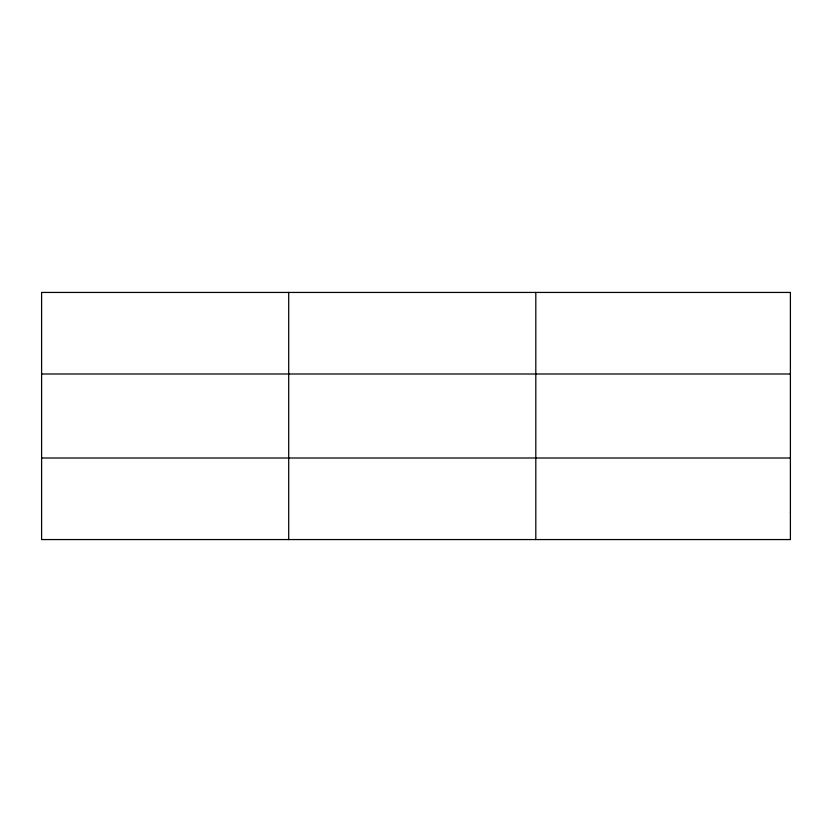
<?xml version="1.0" encoding="UTF-8"?>
<svg xmlns="http://www.w3.org/2000/svg" width="832" height="832" viewBox="0 0 832 832"><rect width="100%" height="100%" fill="white"/><g stroke="black" fill="none" stroke-linecap="round" stroke-linejoin="round"><path stroke-width="1.25" d="M288.704 539.562L288.704 292.438M535.808 539.562L535.808 292.438M41.6 373.994L790.4 373.994M41.6 458.006L790.4 458.006M790.4 512.377L790.4 539.562L41.6 539.562L41.6 292.438L790.4 292.438L790.4 512.377"/></g></svg>
